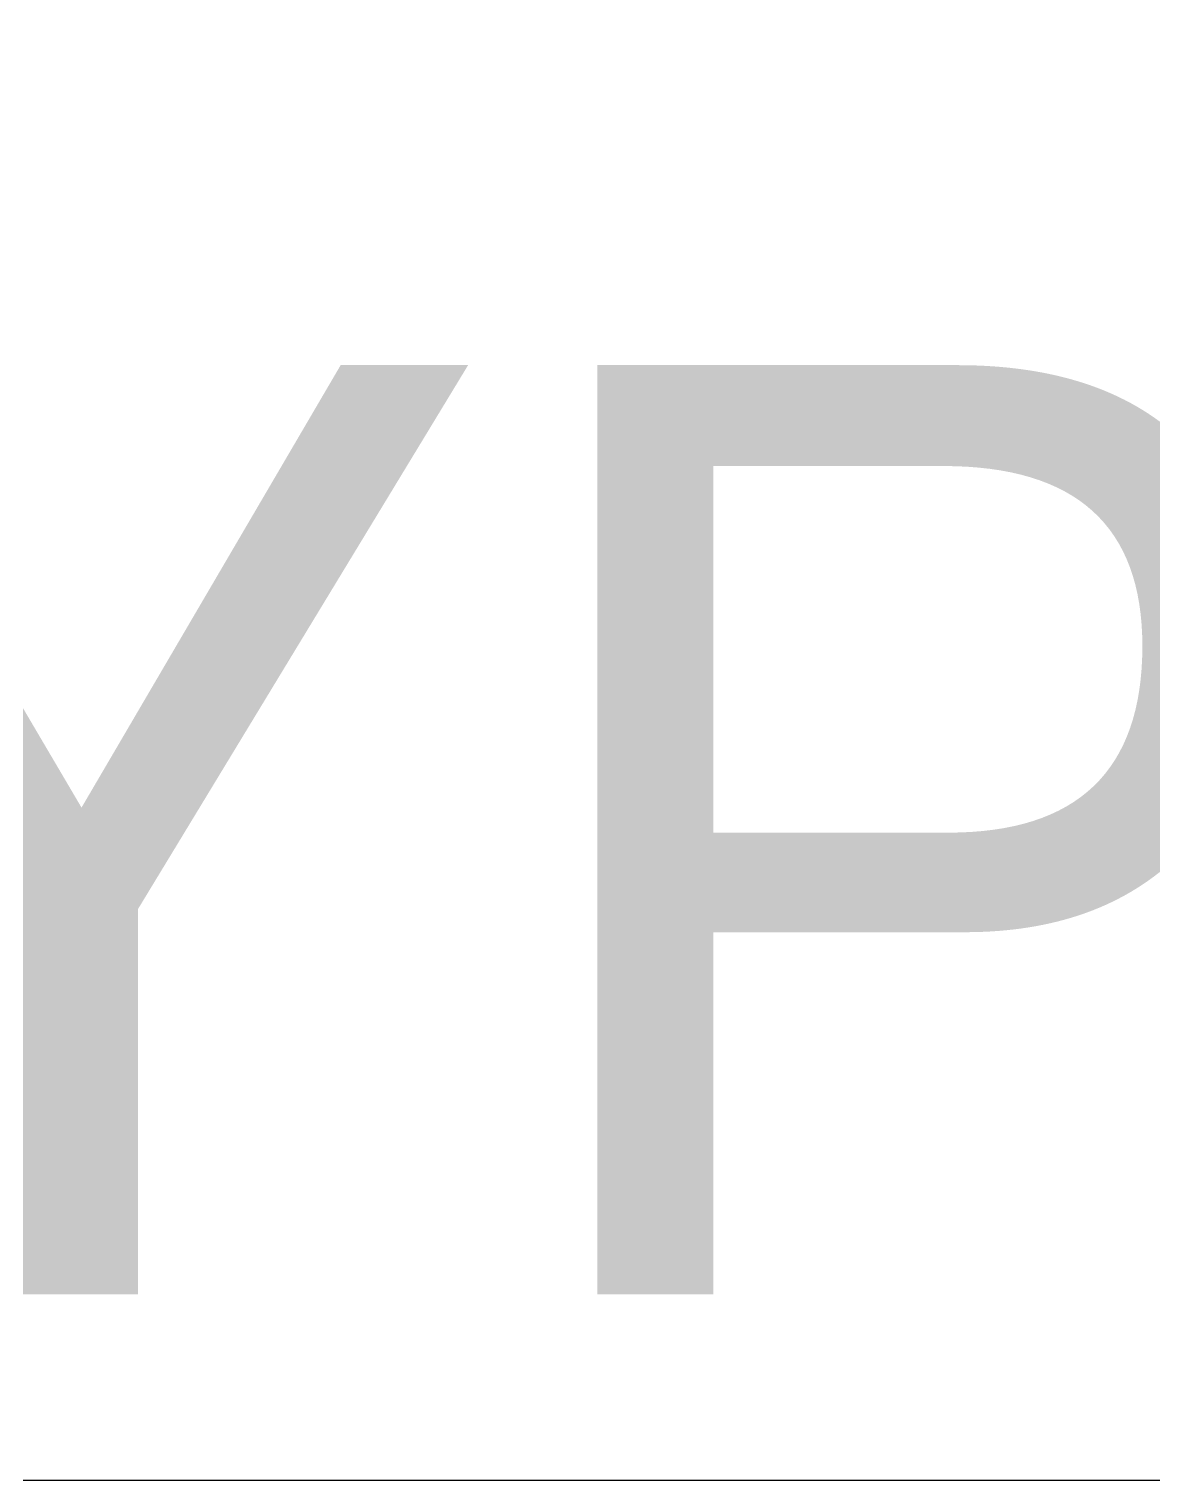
# Model space of a CAD drawing. Header units: feet. Extents: x -327 to 55127, y -297 to 4121.
# Drawn here: x -110.1 to 1.4, y 6.6 to 150.5 of the extents above; entities that cross this region are included whole.
import ezdxf
from ezdxf import colors
from ezdxf.entities.mleader import LeaderData, LeaderLine
from ezdxf.enums import TextEntityAlignment as Align
from ezdxf.math import Vec2, Vec3

# ---------------------------------------------------------------- set-up
doc = ezdxf.new("R2018")
doc.units = ezdxf.units.FT
doc.header["$MEASUREMENT"] = 0
doc.layers.add('G-ANNO-TEXT', color=1, linetype='Continuous')
doc.layers.add('G-TEXT', color=7, linetype='Continuous')
doc.styles.add('NEI-A', font='arial.ttf')
doc.styles.get("Standard").update_dxf_attribs({"font": 'arial.ttf'})

# ---------------------------------------------------------------- blocks, each defined once
blk = doc.blocks.new('sub-title')
at = {"color": 153, "lineweight": 30, "flags": 106}
blk.add_attdef('SUB_TITLE', text='', height=0.1875, dxfattribs=at).set_placement((0, 0.1875), align=Align.MIDDLE_CENTER)

msp = doc.modelspace()

# ---------------------------------------------------------------- block references
at = {"layer": 'G-TEXT'}
ref = msp.add_blockref('sub-title', (-251.22, 104.64), dxfattribs=dict(at, xscale=5.485316049832718, yscale=5.485316049832718, zscale=5.485316049832718))
lines = msp.add_mtext('{\\LTYPICAL 54-MODULE SHORT TRACKER  WIRING DETAIL}', dxfattribs={"layer": 'G-ANNO-TEXT', "insert": (-221.26, 117.13), "char_height": 92.1124, "attachment_point": 1})
ref.add_attrib('SUB_TITLE', '', (-221.26, 117.13), dxfattribs={"flags": 104}).embed_mtext(lines)

# ---------------------------------------------------------------- leaders
at = {"layer": 'G-ANNO-TEXT'}
ml = msp.add_multileader_mtext('Standard', dxfattribs=at)
ml.set_content('DRIVE MOTOR \\PLOCATION (TYP.)', color=256, style='NEI-A')
ml.set_leader_properties()
ml.build(insert=Vec2(0, 0))
ml.multileader.update_dxf_attribs({"dogleg_length": 0.0625, "arrow_head_size": 1, "scale": 8})
ctx = ml.context
ctx.base_point, ctx.scale, ctx.char_height, ctx.arrow_head_size, ctx.landing_gap_size, ctx.plane_origin = Vec3(-165.91, 149.93, 0), 8, 0.8, 1, 0.72, Vec3(-166.31, 136.8, 0)
notes = []
notes.append((ctx, [(0, (1, 1, 0), (-166.41, 149.93, 0), (1, 0), 0.5, [(0, [(-166.31, 136.8, 0)], 0, [])])]))
ctx.mtext.insert, ctx.mtext.width, ctx.mtext.flow_direction = Vec3(-165.19, 150.44, 0), 10.8022, 5
ml = msp.add_multileader_mtext('Standard', dxfattribs=at)
ml.set_content('EDGE CLIP (TYP.) (DETAIL 4)', color=256, style='NEI-A')
ml.set_leader_properties()
ml.build(insert=Vec2(0, 0))
ml.multileader.update_dxf_attribs({"dogleg_length": 0.0625, "arrow_head_size": 1, "scale": 8})
ctx = ml.context
ctx.base_point, ctx.scale, ctx.char_height, ctx.arrow_head_size, ctx.landing_gap_size, ctx.plane_origin = Vec3(-186.24, 147.79, 0), 8, 0.8, 1, 0.72, Vec3(-192.92, 139.1, 0)
notes.append((ctx, [(0, (1, 1, 0), (-186.74, 147.79, 0), (1, 0), 0.5, [(0, [(-192.83, 138.6, 0)], 0, [])])]))
ctx.mtext.insert, ctx.mtext.width, ctx.mtext.flow_direction = Vec3(-185.52, 148.31, 0), 14.9657, 5
for ctx, leaders in notes:
    for number, flags, end, landing, length, lines in leaders:
        leader = LeaderData()
        leader.index, (leader.has_last_leader_line, leader.has_dogleg_vector, leader.attachment_direction) = number, flags
        leader.last_leader_point, leader.dogleg_vector, leader.dogleg_length = Vec3(end), Vec3(landing), length
        for number, points, colour, breaks in lines:
            line = LeaderLine()
            line.index, line.vertices, line.color, line.breaks = number, Vec3.list(points), colors.encode_raw_color(colour), breaks
            leader.lines.append(line)
        ctx.leaders.append(leader)

doc.saveas('drawing.dxf')
